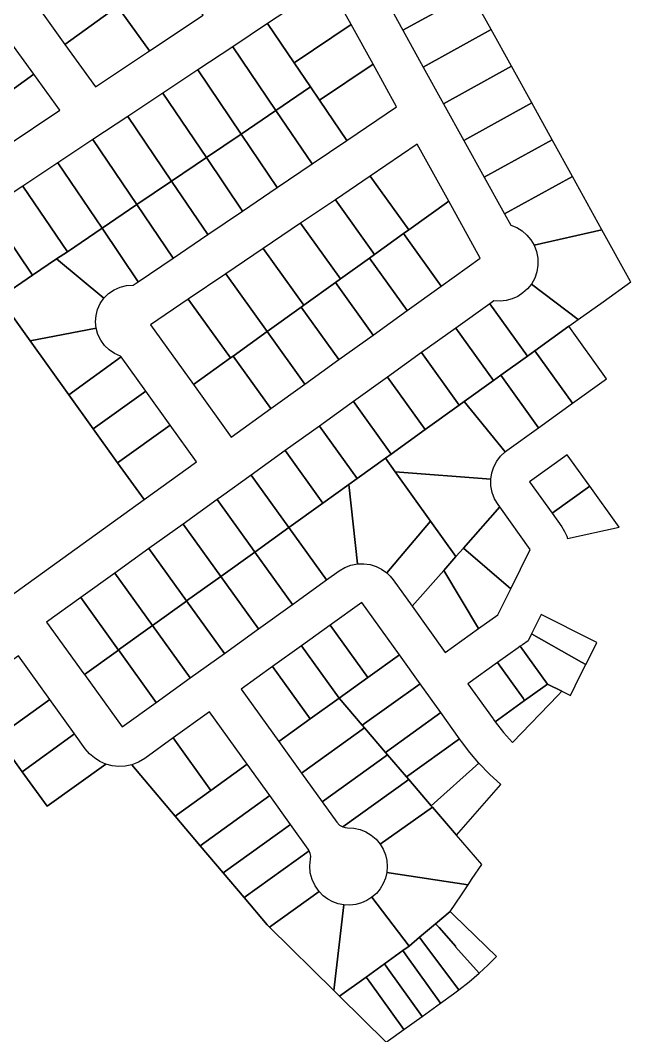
# Model space of a CAD drawing. Header units: metres. Extents: x 1641456 to 1644813, y 5693985 to 5698324.
# Drawn here: x 1644495.6 to 1644783.5, y 5694951.4 to 5695430 of the extents above; entities that cross this region are included whole.
import ezdxf

# ---------------------------------------------------------------- set-up
doc = ezdxf.new("R2010")
doc.units = ezdxf.units.M

msp = doc.modelspace()

# ---------------------------------------------------------------- linework, layer by layer
for points in [[(1644708.06, 5695442.99), (1644698.48, 5695460.3), (1644666.51, 5695442.62), (1644676.09, 5695425.3), (1644708.06, 5695442.99)], [(1644541.4, 5695436.49), (1644527.11, 5695456.22), (1644502.45, 5695438.37), (1644516.69, 5695418.61), (1644541.4, 5695436.49)], [(1644581.89, 5695432.48), (1644566.06, 5695454.34), (1644541.4, 5695436.49), (1644556.5, 5695415.62), (1644581.89, 5695432.48)], [(1644651.6, 5695428.05), (1644640.8, 5695447.57), (1644639, 5695446.27), (1644612.26, 5695428.52), (1644624.83, 5695409.95), (1644651.6, 5695428.05)], [(1644717.64, 5695425.67), (1644708.06, 5695442.99), (1644676.09, 5695425.3), (1644685.67, 5695407.99), (1644717.64, 5695425.67)], [(1644556.5, 5695415.62), (1644541.4, 5695436.49), (1644516.69, 5695418.61), (1644531.03, 5695398.71), (1644556.5, 5695415.62)], [(1644624.83, 5695409.95), (1644612.26, 5695428.52), (1644595.77, 5695417.57), (1644616.13, 5695387.51), (1644632.52, 5695398.61), (1644624.83, 5695409.95)], [(1644661.96, 5695409.32), (1644651.6, 5695428.05), (1644624.83, 5695409.95), (1644632.52, 5695398.61), (1644636.78, 5695392.3), (1644661.96, 5695409.32)], [(1644727.22, 5695408.35), (1644717.64, 5695425.67), (1644685.67, 5695407.99), (1644695.25, 5695390.67), (1644727.22, 5695408.35)], [(1644501.98, 5695404.64), (1644490.41, 5695420.7), (1644465.7, 5695402.91), (1644476.49, 5695387.95), (1644477.27, 5695386.85), (1644501.98, 5695404.64)], [(1644616.13, 5695387.51), (1644595.77, 5695417.57), (1644579.29, 5695406.63), (1644599.74, 5695376.41), (1644616.13, 5695387.51)], [(1644649.6, 5695373.38), (1644673.07, 5695389.26), (1644661.96, 5695409.32), (1644636.78, 5695392.3), (1644649.6, 5695373.38)], [(1644736.8, 5695391.04), (1644727.22, 5695408.35), (1644695.25, 5695390.67), (1644704.83, 5695373.35), (1644736.8, 5695391.04)], [(1644488.89, 5695370.73), (1644514.27, 5695387.59), (1644501.98, 5695404.64), (1644477.27, 5695386.85), (1644488.89, 5695370.73)], [(1644599.74, 5695376.41), (1644579.29, 5695406.63), (1644562.8, 5695395.68), (1644583.35, 5695365.32), (1644599.74, 5695376.41)], [(1644636.78, 5695392.3), (1644632.52, 5695398.61), (1644616.13, 5695387.51), (1644633.21, 5695362.28), (1644649.6, 5695373.38), (1644636.78, 5695392.3)], [(1644583.35, 5695365.32), (1644562.8, 5695395.68), (1644546.31, 5695384.74), (1644566.97, 5695354.22), (1644583.35, 5695365.32)], [(1644633.21, 5695362.28), (1644616.13, 5695387.51), (1644599.74, 5695376.41), (1644616.82, 5695351.19), (1644633.21, 5695362.28)], [(1644746.38, 5695373.72), (1644736.8, 5695391.04), (1644704.83, 5695373.35), (1644714.41, 5695356.04), (1644746.38, 5695373.72)], [(1644566.97, 5695354.22), (1644546.31, 5695384.74), (1644529.82, 5695373.79), (1644550.58, 5695343.13), (1644566.97, 5695354.22)], [(1644550.58, 5695343.13), (1644529.82, 5695373.79), (1644513.34, 5695362.84), (1644534.19, 5695332.03), (1644550.58, 5695343.13)], [(1644616.82, 5695351.19), (1644599.74, 5695376.41), (1644583.35, 5695365.32), (1644600.43, 5695340.09), (1644616.82, 5695351.19)], [(1644755.97, 5695356.4), (1644746.38, 5695373.72), (1644714.41, 5695356.04), (1644723.99, 5695338.72), (1644755.97, 5695356.4)], [(1644697.68, 5695344.78), (1644682.83, 5695371.61), (1644660.6, 5695356.56), (1644678.81, 5695331.23), (1644697.68, 5695344.78)], [(1644600.43, 5695340.09), (1644583.35, 5695365.32), (1644566.97, 5695354.22), (1644584.04, 5695329), (1644600.43, 5695340.09)], [(1644534.19, 5695332.03), (1644513.34, 5695362.84), (1644496.85, 5695351.9), (1644517.81, 5695320.94), (1644534.19, 5695332.03)], [(1644584.04, 5695329), (1644566.97, 5695354.22), (1644550.58, 5695343.13), (1644567.65, 5695317.91), (1644584.04, 5695329)], [(1644678.81, 5695331.23), (1644660.6, 5695356.56), (1644644.21, 5695345.46), (1644662.73, 5695319.68), (1644676.33, 5695329.45), (1644678.81, 5695331.23)], [(1644769.86, 5695331.29), (1644755.97, 5695356.4), (1644723.99, 5695338.72), (1644726.95, 5695333.38), (1644729.71, 5695332.27), (1644732.25, 5695330.72), (1644734.5, 5695328.79), (1644736.41, 5695326.51), (1644737.93, 5695323.96), (1644769.86, 5695331.29)], [(1644517.81, 5695320.94), (1644496.85, 5695351.9), (1644480.36, 5695340.95), (1644501.42, 5695309.84), (1644512.73, 5695317.5), (1644517.81, 5695320.94)], [(1644662.73, 5695319.68), (1644644.21, 5695345.46), (1644627.81, 5695334.36), (1644646.66, 5695308.14), (1644660.26, 5695317.9), (1644662.73, 5695319.68)], [(1644694.1, 5695304.72), (1644712.52, 5695317.95), (1644697.68, 5695344.78), (1644678.81, 5695331.23), (1644676.33, 5695329.45), (1644694.1, 5695304.72)], [(1644501.42, 5695309.84), (1644480.36, 5695340.95), (1644463.62, 5695329.84), (1644485.65, 5695299.17), (1644501.42, 5695309.84)], [(1644567.65, 5695317.91), (1644550.58, 5695343.13), (1644534.19, 5695332.03), (1644551.27, 5695306.81), (1644567.65, 5695317.91)], [(1644551.27, 5695306.81), (1644534.19, 5695332.03), (1644517.81, 5695320.94), (1644512.73, 5695317.5), (1644535.02, 5695298.97), (1644537.23, 5695301.19), (1644539.81, 5695302.97), (1644542.66, 5695304.25), (1644545.71, 5695305), (1644548.84, 5695305.17), (1644551.27, 5695306.81)], [(1644646.66, 5695308.14), (1644627.81, 5695334.36), (1644610.16, 5695322.41), (1644629.35, 5695295.7), (1644644.19, 5695306.36), (1644646.66, 5695308.14)], [(1644783.47, 5695306.69), (1644783.32, 5695306.96), (1644769.86, 5695331.29), (1644737.93, 5695323.96), (1644739.08, 5695320.98), (1644739.69, 5695317.85), (1644739.74, 5695314.66), (1644739.24, 5695311.51), (1644738.2, 5695308.49), (1644736.65, 5695305.7), (1644758.74, 5695288.93), (1644770.42, 5695297.31), (1644783.47, 5695306.69)], [(1644485.65, 5695299.17), (1644463.62, 5695329.84), (1644433.13, 5695309.59), (1644410.05, 5695294.26), (1644400.68, 5695287.72), (1644391.63, 5695280.75), (1644382.73, 5695273.2), (1644374.2, 5695265.24), (1644366.05, 5695256.88), (1644358.98, 5695248.92), (1644352.25, 5695240.66), (1644345.89, 5695232.12), (1644365.65, 5695231.46), (1644393.24, 5695193.16), (1644405.56, 5695202.05), (1644455.22, 5695133.15), (1644479.96, 5695150.91), (1644553.96, 5695204.07), (1644541.52, 5695221.39), (1644529.98, 5695237.46), (1644518.43, 5695253.53), (1644500.22, 5695278.88), (1644485.65, 5695299.17)], [(1644694.1, 5695304.72), (1644676.33, 5695329.45), (1644662.73, 5695319.68), (1644660.26, 5695317.9), (1644678.02, 5695293.17), (1644694.1, 5695304.72)], [(1644629.35, 5695295.7), (1644610.16, 5695322.41), (1644592.5, 5695310.46), (1644612.04, 5695283.27), (1644628.11, 5695294.81), (1644629.35, 5695295.7)], [(1644535.02, 5695298.97), (1644512.73, 5695317.5), (1644501.42, 5695309.84), (1644485.65, 5695299.17), (1644500.22, 5695278.88), (1644531.38, 5695284.88), (1644531.08, 5695287.87), (1644531.32, 5695290.86), (1644532.07, 5695293.76), (1644533.31, 5695296.5), (1644535.02, 5695298.97)], [(1644678.02, 5695293.17), (1644660.26, 5695317.9), (1644646.66, 5695308.14), (1644644.19, 5695306.36), (1644661.95, 5695281.63), (1644678.02, 5695293.17)], [(1644612.04, 5695283.27), (1644592.5, 5695310.46), (1644574.85, 5695298.51), (1644594.73, 5695270.84), (1644595.96, 5695271.72), (1644612.04, 5695283.27)], [(1644661.95, 5695281.63), (1644644.19, 5695306.36), (1644629.35, 5695295.7), (1644628.11, 5695294.81), (1644645.87, 5695270.08), (1644661.95, 5695281.63)], [(1644758.74, 5695288.93), (1644736.65, 5695305.7), (1644734.83, 5695303.43), (1644732.68, 5695301.48), (1644730.24, 5695299.89), (1644727.59, 5695298.71), (1644724.78, 5695297.97), (1644721.88, 5695297.68), (1644718.98, 5695297.85), (1644717.02, 5695296.44), (1644734.78, 5695271.71), (1644738.27, 5695274.22), (1644754.34, 5695285.76), (1644758.74, 5695288.93)], [(1644594.73, 5695270.84), (1644574.85, 5695298.51), (1644557.07, 5695286.47), (1644577.29, 5695258.31), (1644594.73, 5695270.84)], [(1644645.87, 5695270.08), (1644628.11, 5695294.81), (1644612.04, 5695283.27), (1644629.8, 5695258.54), (1644645.87, 5695270.08)], [(1644734.78, 5695271.71), (1644717.02, 5695296.44), (1644700.95, 5695284.9), (1644718.71, 5695260.17), (1644722.19, 5695262.67), (1644734.78, 5695271.71)], [(1644543.21, 5695271.32), (1644542.91, 5695271.74), (1644540.1, 5695272.95), (1644537.55, 5695274.63), (1644535.34, 5695276.73), (1644533.54, 5695279.2), (1644532.21, 5695281.94), (1644531.38, 5695284.88), (1644500.22, 5695278.88), (1644518.43, 5695253.53), (1644543.21, 5695271.32)], [(1644629.8, 5695258.54), (1644612.04, 5695283.27), (1644595.96, 5695271.72), (1644613.73, 5695246.99), (1644629.8, 5695258.54)], [(1644718.71, 5695260.17), (1644700.95, 5695284.9), (1644684.87, 5695273.35), (1644702.63, 5695248.62), (1644704.9, 5695250.25), (1644718.71, 5695260.17)], [(1644772.1, 5695261.04), (1644754.34, 5695285.76), (1644738.27, 5695274.22), (1644756.03, 5695249.49), (1644772.1, 5695261.04)], [(1644702.63, 5695248.62), (1644684.87, 5695273.35), (1644668.8, 5695261.81), (1644686.56, 5695237.08), (1644702.63, 5695248.62)], [(1644756.03, 5695249.49), (1644738.27, 5695274.22), (1644734.78, 5695271.71), (1644722.19, 5695262.67), (1644739.96, 5695237.94), (1644756.03, 5695249.49)], [(1644554.76, 5695255.25), (1644543.21, 5695271.32), (1644518.43, 5695253.53), (1644529.98, 5695237.46), (1644554.76, 5695255.25)], [(1644613.73, 5695246.99), (1644595.96, 5695271.72), (1644594.73, 5695270.84), (1644577.29, 5695258.31), (1644595.06, 5695233.58), (1644613.73, 5695246.99)], [(1644686.56, 5695237.08), (1644668.8, 5695261.81), (1644652.72, 5695250.26), (1644670.49, 5695225.53), (1644686.56, 5695237.08)], [(1644739.96, 5695237.94), (1644722.19, 5695262.67), (1644718.71, 5695260.17), (1644704.9, 5695250.25), (1644724.2, 5695226.59), (1644725.1, 5695227.27), (1644739.96, 5695237.94)], [(1644566.3, 5695239.17), (1644554.76, 5695255.25), (1644529.98, 5695237.46), (1644541.52, 5695221.39), (1644566.3, 5695239.17)], [(1644670.49, 5695225.53), (1644652.72, 5695250.26), (1644636.65, 5695238.72), (1644654.41, 5695213.99), (1644667.77, 5695223.58), (1644670.49, 5695225.53)], [(1644724.2, 5695226.59), (1644704.9, 5695250.25), (1644702.63, 5695248.62), (1644686.56, 5695237.08), (1644670.49, 5695225.53), (1644667.77, 5695223.58), (1644672.41, 5695217.12), (1644717.53, 5695213.78), (1644717.99, 5695216.71), (1644718.92, 5695219.53), (1644720.29, 5695222.16), (1644722.06, 5695224.53), (1644724.2, 5695226.59)], [(1644553.96, 5695204.07), (1644578.73, 5695221.86), (1644566.3, 5695239.17), (1644541.52, 5695221.39), (1644553.96, 5695204.07)], [(1644654.41, 5695213.99), (1644636.65, 5695238.72), (1644620.58, 5695227.17), (1644638.34, 5695202.44), (1644650.55, 5695211.21), (1644654.41, 5695213.99)], [(1644638.34, 5695202.44), (1644620.58, 5695227.17), (1644604.5, 5695215.63), (1644622.26, 5695190.9), (1644622.3, 5695190.92), (1644638.34, 5695202.44)], [(1644764.18, 5695210.43), (1644753.56, 5695225.22), (1644735.75, 5695212.43), (1644746.37, 5695197.65), (1644764.18, 5695210.43)], [(1644672.41, 5695217.12), (1644667.77, 5695223.58), (1644654.41, 5695213.99), (1644650.55, 5695211.21), (1644654.64, 5695173.76), (1644657.6, 5695173.84), (1644660.54, 5695173.44), (1644663.38, 5695172.57), (1644666.03, 5695171.25), (1644668.44, 5695169.52), (1644689.11, 5695193.87), (1644672.41, 5695217.12)], [(1644622.26, 5695190.9), (1644604.5, 5695215.63), (1644590.46, 5695205.54), (1644588.43, 5695204.08), (1644604.77, 5695181.33), (1644606.19, 5695179.35), (1644606.22, 5695179.38), (1644622.26, 5695190.9)], [(1644717.53, 5695213.78), (1644672.41, 5695217.12), (1644689.11, 5695193.87), (1644701.05, 5695177.24), (1644704.59, 5695181.23), (1644721.76, 5695200.6), (1644720.92, 5695201.78), (1644719.29, 5695204.51), (1644718.17, 5695207.48), (1644717.58, 5695210.6), (1644717.53, 5695213.78)], [(1644654.64, 5695173.76), (1644650.55, 5695211.21), (1644638.34, 5695202.44), (1644622.3, 5695190.92), (1644640.06, 5695166.19), (1644645.96, 5695170.43), (1644648.65, 5695172.03), (1644651.57, 5695173.15), (1644654.64, 5695173.76)], [(1644778.04, 5695191.14), (1644777.26, 5695192.22), (1644764.18, 5695210.43), (1644746.37, 5695197.65), (1644750.98, 5695191.23), (1644752.29, 5695189.11), (1644753.31, 5695186.83), (1644753.69, 5695185.68), (1644778.04, 5695191.14)], [(1644606.19, 5695179.35), (1644604.77, 5695181.33), (1644588.43, 5695204.08), (1644572.35, 5695192.54), (1644590.15, 5695167.83), (1644606.19, 5695179.35)], [(1644726.89, 5695162.05), (1644736.14, 5695180.57), (1644721.76, 5695200.6), (1644704.59, 5695181.23), (1644726.89, 5695162.05)], [(1644590.15, 5695167.83), (1644572.35, 5695192.54), (1644556.28, 5695180.99), (1644574.07, 5695156.29), (1644590.12, 5695167.81), (1644590.15, 5695167.83)], [(1644701.05, 5695177.24), (1644689.11, 5695193.87), (1644668.44, 5695169.52), (1644670.05, 5695167.98), (1644671.46, 5695166.25), (1644680.35, 5695153.87), (1644695.29, 5695170.74), (1644701.05, 5695177.24)], [(1644640.06, 5695166.19), (1644622.3, 5695190.92), (1644622.26, 5695190.9), (1644606.22, 5695179.38), (1644623.98, 5695154.65), (1644640.06, 5695166.19)], [(1644574.07, 5695156.29), (1644556.28, 5695180.99), (1644540.21, 5695169.45), (1644558, 5695144.74), (1644574.04, 5695156.26), (1644574.07, 5695156.29)], [(1644623.98, 5695154.65), (1644606.22, 5695179.38), (1644606.19, 5695179.35), (1644590.15, 5695167.83), (1644607.91, 5695143.1), (1644623.98, 5695154.65)], [(1644726.89, 5695162.05), (1644704.59, 5695181.23), (1644701.05, 5695177.24), (1644695.29, 5695170.74), (1644711.72, 5695143.31), (1644720.76, 5695149.8), (1644726.89, 5695162.05)], [(1644558, 5695144.74), (1644540.21, 5695169.45), (1644524.13, 5695157.9), (1644541.89, 5695133.17), (1644541.93, 5695133.2), (1644557.97, 5695144.72), (1644558, 5695144.74)], [(1644607.91, 5695143.1), (1644590.15, 5695167.83), (1644590.12, 5695167.81), (1644574.07, 5695156.29), (1644591.84, 5695131.56), (1644607.91, 5695143.1)], [(1644711.72, 5695143.31), (1644695.29, 5695170.74), (1644680.35, 5695153.87), (1644696.03, 5695132.04), (1644711.72, 5695143.31)], [(1644541.89, 5695133.17), (1644524.13, 5695157.9), (1644508.02, 5695146.33), (1644525.64, 5695121.88), (1644525.82, 5695121.63), (1644541.89, 5695133.17)], [(1644591.84, 5695131.56), (1644574.07, 5695156.29), (1644574.04, 5695156.26), (1644558, 5695144.74), (1644575.76, 5695120.01), (1644591.84, 5695131.56)], [(1644674.38, 5695130.87), (1644656.62, 5695155.6), (1644641.78, 5695144.94), (1644659.54, 5695120.22), (1644674.38, 5695130.87)], [(1644767.55, 5695136.79), (1644765.37, 5695137.88), (1644741.25, 5695149.94), (1644736.71, 5695140.85), (1644760.2, 5695127.53), (1644762.32, 5695126.32), (1644766.17, 5695134.03), (1644767.55, 5695136.79)], [(1644575.76, 5695120.01), (1644558, 5695144.74), (1644557.97, 5695144.72), (1644541.93, 5695133.2), (1644559.69, 5695108.47), (1644575.76, 5695120.01)], [(1644659.54, 5695120.22), (1644641.78, 5695144.94), (1644628.18, 5695135.17), (1644645.94, 5695110.45), (1644659.54, 5695120.22)], [(1644762.32, 5695126.32), (1644760.2, 5695127.53), (1644736.71, 5695140.85), (1644735.09, 5695137.59), (1644732.41, 5695135.67), (1644731.42, 5695134.96), (1644744.21, 5695117.16), (1644750.97, 5695113.78), (1644755.03, 5695111.75), (1644757.32, 5695116.33), (1644761.76, 5695125.21), (1644762.32, 5695126.32)], [(1644645.94, 5695110.45), (1644628.18, 5695135.17), (1644614.58, 5695125.4), (1644632.34, 5695100.68), (1644645.94, 5695110.45)], [(1644744.21, 5695117.16), (1644731.42, 5695134.96), (1644730.43, 5695134.25), (1644720.66, 5695127.24), (1644732.74, 5695110.42), (1644733.45, 5695109.43), (1644741.97, 5695115.55), (1644744.21, 5695117.16)], [(1644509.5, 5695109.91), (1644494.73, 5695130.41), (1644469.99, 5695112.65), (1644484.77, 5695092.14), (1644509.5, 5695109.91)], [(1644559.69, 5695108.47), (1644541.93, 5695133.2), (1644541.89, 5695133.17), (1644525.82, 5695121.63), (1644543.62, 5695096.92), (1644559.69, 5695108.47)], [(1644684.15, 5695117.27), (1644674.38, 5695130.87), (1644659.54, 5695120.22), (1644645.94, 5695110.45), (1644656.88, 5695097.71), (1644684.15, 5695117.27)], [(1644632.34, 5695100.68), (1644614.58, 5695125.4), (1644599.74, 5695114.75), (1644617.5, 5695090.03), (1644632.34, 5695100.68)], [(1644733.45, 5695109.43), (1644732.74, 5695110.42), (1644720.66, 5695127.24), (1644706.69, 5695117.2), (1644718.55, 5695100.69), (1644718.77, 5695100.39), (1644719.49, 5695099.4), (1644733.45, 5695109.43)], [(1644693.92, 5695103.67), (1644684.15, 5695117.27), (1644656.88, 5695097.71), (1644657.88, 5695096.55), (1644667.83, 5695084.95), (1644693.92, 5695103.67)], [(1644750.97, 5695113.78), (1644744.21, 5695117.16), (1644741.97, 5695115.55), (1644733.45, 5695109.43), (1644719.49, 5695099.4), (1644723.46, 5695094.38), (1644727.75, 5695089.62), (1644749.2, 5695111.94), (1644750.97, 5695113.78)], [(1644521.24, 5695093.6), (1644509.5, 5695109.91), (1644484.77, 5695092.14), (1644496.51, 5695075.84), (1644521.24, 5695093.6)], [(1644656.88, 5695097.71), (1644645.94, 5695110.45), (1644632.34, 5695100.68), (1644617.5, 5695090.03), (1644628.16, 5695075.19), (1644657.88, 5695096.55), (1644656.88, 5695097.71)], [(1644602.66, 5695079.37), (1644584.9, 5695104.09), (1644567.74, 5695091.76), (1644585.5, 5695067.03), (1644602.66, 5695079.37)], [(1644702.8, 5695091.3), (1644693.92, 5695103.67), (1644667.83, 5695084.95), (1644668.84, 5695083.77), (1644677.78, 5695073.35), (1644702.8, 5695091.3)], [(1644667.83, 5695084.95), (1644657.88, 5695096.55), (1644628.16, 5695075.19), (1644637.93, 5695061.59), (1644668.84, 5695083.77), (1644667.83, 5695084.95)], [(1644535.95, 5695079.42), (1644533.13, 5695080.65), (1644530.54, 5695082.29), (1644528.22, 5695084.31), (1644526.24, 5695086.66), (1644521.24, 5695093.6), (1644496.51, 5695075.84), (1644508.26, 5695059.53), (1644535.95, 5695079.42)], [(1644585.5, 5695067.03), (1644567.74, 5695091.76), (1644554.27, 5695082.09), (1644551.33, 5695080.34), (1644548.15, 5695079.11), (1644568.64, 5695054.92), (1644585.5, 5695067.03)], [(1644711.86, 5695079.9), (1644707.65, 5695084.86), (1644703.71, 5695090.03), (1644702.8, 5695091.3), (1644677.78, 5695073.35), (1644678.78, 5695072.19), (1644689.42, 5695059.8), (1644711.86, 5695079.9)], [(1644677.78, 5695073.35), (1644668.84, 5695083.77), (1644637.93, 5695061.59), (1644644.83, 5695051.98), (1644646.08, 5695050.69), (1644647.65, 5695049.82), (1644678.78, 5695072.19), (1644677.78, 5695073.35)], [(1644613.32, 5695064.53), (1644602.66, 5695079.37), (1644585.5, 5695067.03), (1644568.64, 5695054.92), (1644580.48, 5695040.93), (1644613.32, 5695064.53)], [(1644722.16, 5695069.73), (1644716.85, 5695074.66), (1644711.86, 5695079.9), (1644689.42, 5695059.8), (1644690.03, 5695059.09), (1644701.32, 5695045.93), (1644722.16, 5695069.73)], [(1644689.42, 5695059.8), (1644678.78, 5695072.19), (1644647.65, 5695049.82), (1644648.77, 5695049.52), (1644649.93, 5695049.44), (1644652.92, 5695049.27), (1644655.83, 5695048.62), (1644658.6, 5695047.5), (1644661.16, 5695045.94), (1644663.42, 5695043.99), (1644665.33, 5695041.7), (1644690.03, 5695059.09), (1644689.42, 5695059.8)], [(1644623.09, 5695050.93), (1644613.32, 5695064.53), (1644580.48, 5695040.93), (1644591.34, 5695028.11), (1644623.09, 5695050.93)], [(1644701.32, 5695045.93), (1644690.03, 5695059.09), (1644665.33, 5695041.7), (1644666.77, 5695039.29), (1644667.81, 5695036.69), (1644668.45, 5695033.96), (1644668.66, 5695031.17), (1644668.45, 5695028.38), (1644706.76, 5695022.44), (1644708.77, 5695025.42), (1644713.25, 5695032.04), (1644701.32, 5695045.93)], [(1644631.91, 5695038.52), (1644631.42, 5695039.33), (1644623.09, 5695050.93), (1644591.34, 5695028.11), (1644601.21, 5695016.46), (1644631.91, 5695038.52)], [(1644636.5, 5695019.32), (1644634.61, 5695021.99), (1644633.22, 5695024.95), (1644632.39, 5695028.12), (1644632.13, 5695031.38), (1644632.46, 5695034.63), (1644632.56, 5695035.96), (1644632.38, 5695037.28), (1644631.91, 5695038.52), (1644601.21, 5695016.46), (1644612.07, 5695003.64), (1644613.17, 5695002.55), (1644636.5, 5695019.32)], [(1644706.76, 5695022.44), (1644668.45, 5695028.38), (1644667.81, 5695025.65), (1644666.76, 5695023.06), (1644665.32, 5695020.65), (1644663.54, 5695018.49), (1644661.44, 5695016.63), (1644678.95, 5694993.6), (1644683.9, 5694997.77), (1644691.47, 5695004.15), (1644698.26, 5695009.87), (1644703.61, 5695017.78), (1644706.76, 5695022.44)], [(1644648.25, 5695013.04), (1644645.57, 5695013.56), (1644643.01, 5695014.47), (1644640.6, 5695015.76), (1644638.42, 5695017.39), (1644636.5, 5695019.32), (1644613.17, 5695002.55), (1644643.47, 5694972.7), (1644648.25, 5695013.04)], [(1644678.95, 5694993.6), (1644661.44, 5695016.63), (1644659.09, 5695015.11), (1644656.53, 5695013.97), (1644653.83, 5695013.24), (1644651.05, 5695012.92), (1644648.25, 5695013.04), (1644643.47, 5694972.7), (1644646.17, 5694970.03), (1644658.71, 5694979.05), (1644667.32, 5694985.24), (1644676.02, 5694991.49), (1644678.95, 5694993.6)], [(1644720.24, 5694988.78), (1644700.03, 5695008.18), (1644698.26, 5695009.87), (1644691.47, 5695004.15), (1644693.08, 5695002.32), (1644701, 5694993.36), (1644700.92, 5694993.29), (1644711.95, 5694980.8), (1644716.17, 5694984.71), (1644720.24, 5694988.78)], [(1644711.95, 5694980.8), (1644700.92, 5694993.29), (1644701, 5694993.36), (1644693.08, 5695002.32), (1644691.47, 5695004.15), (1644683.9, 5694997.77), (1644685.36, 5694995.82), (1644702.46, 5694973.02), (1644707.29, 5694976.81), (1644711.95, 5694980.8)], [(1644702.46, 5694973.02), (1644685.36, 5694995.82), (1644683.9, 5694997.77), (1644678.95, 5694993.6), (1644676.02, 5694991.49), (1644677.44, 5694989.51), (1644693.78, 5694966.74), (1644699.96, 5694971.18), (1644702.46, 5694973.02)], [(1644693.78, 5694966.74), (1644677.44, 5694989.51), (1644676.02, 5694991.49), (1644667.32, 5694985.24), (1644668.74, 5694983.26), (1644685.08, 5694960.49), (1644693.78, 5694966.74)], [(1644685.08, 5694960.49), (1644668.74, 5694983.26), (1644667.32, 5694985.24), (1644658.71, 5694979.05), (1644660.13, 5694977.07), (1644676.46, 5694954.3), (1644685.08, 5694960.49)], [(1644676.46, 5694954.3), (1644660.13, 5694977.07), (1644658.71, 5694979.05), (1644646.17, 5694970.03), (1644668.18, 5694948.35), (1644669.18, 5694949.07), (1644676.46, 5694954.3)]]:
    msp.add_lwpolyline(points, close=True)
msp.add_lwpolyline([(1644668.18, 5694948.35), (1644646.17, 5694970.03), (1644643.47, 5694972.7), (1644613.17, 5695002.55), (1644612.07, 5695003.64), (1644601.21, 5695016.46), (1644591.34, 5695028.11), (1644580.48, 5695040.93), (1644568.64, 5695054.92), (1644548.15, 5695079.11), (1644545.12, 5695078.47), (1644542.02, 5695078.32), (1644538.95, 5695078.64), (1644535.95, 5695079.42), (1644508.26, 5695059.53), (1644496.51, 5695075.84), (1644496.51, 5695075.84), (1644484.77, 5695092.14), (1644447.17, 5695065.16), (1644334.87, 5694984.57), (1644274.02, 5694940.9)])

doc.saveas('drawing.dxf')
